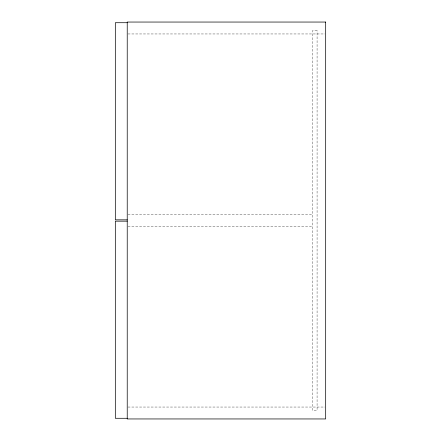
<?xml version="1.0" encoding="UTF-8"?>
<svg xmlns="http://www.w3.org/2000/svg" width="441" height="441" viewBox="0 0 441 441"><rect width="100%" height="100%" fill="white"/><g stroke="black" fill="none" stroke-linecap="round" stroke-linejoin="round"><path stroke-width="0.33" stroke-dasharray="2.21 1.65" d="M127.918 33.957L324.989 33.957M127.918 214.547L312.448 214.547M127.918 226.454L312.448 226.454M127.918 407.043L324.989 407.043M317.079 30.65L312.448 30.65L312.448 410.351L317.079 410.351L317.079 30.65"/><path stroke-width="0.66" d="M127.229 22.712L115.322 22.712L115.322 219.839L127.229 219.839M127.229 221.161L115.322 221.161L115.322 418.288L127.229 418.288M325.678 22.05L127.229 22.05L127.229 418.95L325.678 418.95L325.678 22.05"/></g></svg>
